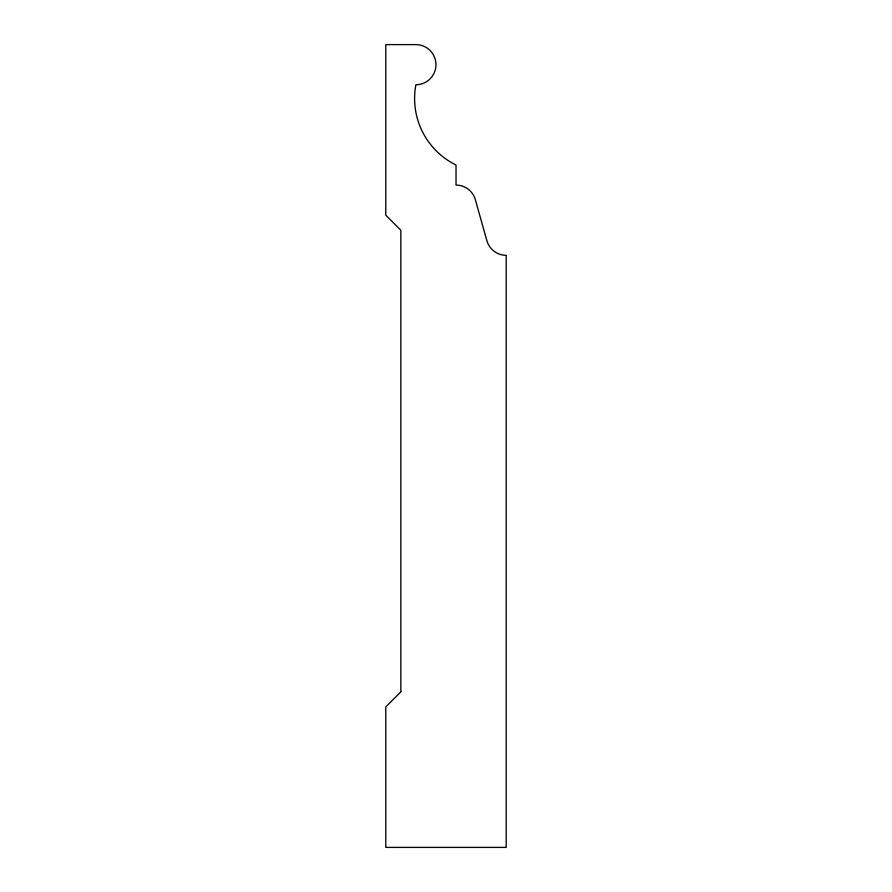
<?xml version="1.0" encoding="UTF-8"?>
<svg xmlns="http://www.w3.org/2000/svg" width="892" height="892" viewBox="0 0 892 892"><rect width="100%" height="100%" fill="white"/><g stroke="black" fill="none" stroke-linecap="round" stroke-linejoin="round"><path stroke-width="1.34" d="M400.842 691.857L385.79 706.91L385.79 847.4L506.21 847.4L506.21 255.335A20.07 20.07 0 0 1 486.887 240.706L475.358 199.719A20.07 20.07 0 0 0 456.035 185.09L456.035 165.02A74.047 74.047 0 0 1 415.895 84.74A20.07 20.07 0 0 0 435.965 64.67A20.07 20.07 0 0 0 415.895 44.6L385.79 44.6L385.79 215.195L400.842 230.248L400.842 691.857"/></g></svg>
